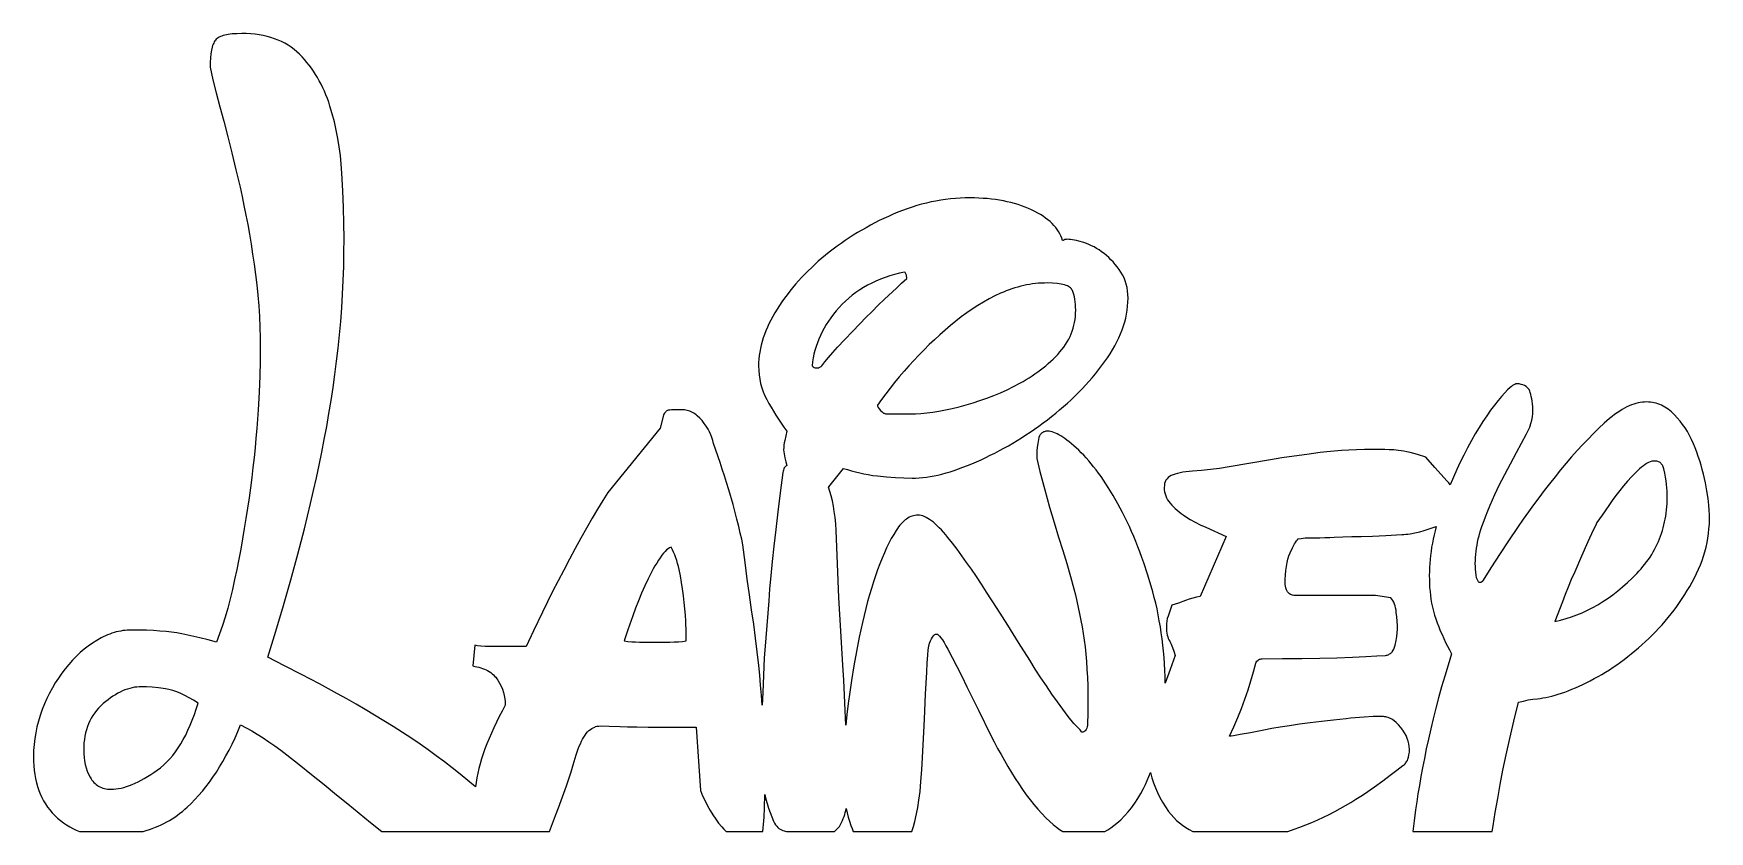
# Model space of a CAD drawing. Extents: x 27 to 203, y 18 to 102.
import ezdxf

# ---------------------------------------------------------------- set-up
doc = ezdxf.new("R2010")
doc.units = 0
doc.layers.add('CAMADA_1', color=18, linetype='CONTINUOUS')

msp = doc.modelspace()

# ---------------------------------------------------------------- linework, layer by layer
at = {"layer": 'CAMADA_1'}
for points in [[(31.65, 18.11), (38.33, 18.11), (38.65, 18.2), (38.98, 18.3), (39.29, 18.42), (39.61, 18.54), (39.91, 18.67), (40.22, 18.8), (40.51, 18.95), (40.8, 19.1), (41.09, 19.27), (41.37, 19.44), (41.65, 19.62), (41.92, 19.81), (42.19, 20.01), (42.45, 20.21), (42.7, 20.43), (42.95, 20.65), (43.37, 21.04), (43.77, 21.45), (44.16, 21.88), (44.55, 22.33), (44.93, 22.8), (45.3, 23.29), (45.66, 23.8), (46.02, 24.33), (46.36, 24.88), (46.7, 25.45), (47.03, 26.04), (47.36, 26.65), (47.67, 27.28), (47.98, 27.93), (48.27, 28.6), (48.56, 29.29), (49.14, 28.99), (49.73, 28.67), (50.32, 28.31), (50.93, 27.93), (51.54, 27.53), (52.16, 27.09), (52.79, 26.63), (53.43, 26.14), (54.72, 25.13), (56.02, 24.1), (57.33, 23.04), (58.64, 21.96), (59.83, 20.99), (61.02, 20.02), (62.21, 19.06), (63.41, 18.11), (81.01, 18.11), (81.65, 19.79), (81.96, 20.58), (82.25, 21.37), (82.53, 22.14), (82.8, 22.9), (83.05, 23.64), (83.28, 24.37), (83.5, 25.09), (83.71, 25.8), (83.81, 26.14), (83.92, 26.47), (84.03, 26.77), (84.14, 27.06), (84.26, 27.32), (84.38, 27.57), (84.5, 27.81), (84.63, 28.02), (84.76, 28.21), (84.89, 28.39), (85.03, 28.55), (85.17, 28.69), (85.32, 28.81), (85.46, 28.91), (85.62, 29), (85.77, 29.06), (85.81, 29.09), (85.86, 29.11), (86, 29.15), (86.2, 29.17), (86.46, 29.18), (87.3, 29.16), (88.46, 29.12), (89.22, 29.1), (90.19, 29.08), (91.37, 29.07), (92.76, 29.06), (96.42, 29.06), (96.88, 22.42), (97.11, 21.86), (97.36, 21.32), (97.62, 20.81), (97.89, 20.32), (98.18, 19.85), (98.48, 19.41), (98.79, 18.99), (99.11, 18.59), (99.34, 18.33), (99.57, 18.11), (103.42, 18.11), (103.48, 18.47), (103.52, 18.84), (103.55, 19.23), (103.58, 19.62), (103.61, 20.6), (103.63, 21.97), (103.74, 21.51), (103.88, 21.03), (104.03, 20.55), (104.19, 20.08), (104.37, 19.63), (104.56, 19.2), (104.67, 18.99), (104.78, 18.81), (104.89, 18.66), (105.01, 18.52), (105.13, 18.41), (105.26, 18.33), (105.4, 18.26), (105.54, 18.22), (105.91, 18.11), (110.96, 18.11), (111.15, 18.26), (111.33, 18.44), (111.48, 18.64), (111.61, 18.85), (111.71, 19.06), (111.8, 19.27), (111.89, 19.47), (111.97, 19.68), (112.04, 19.89), (112.1, 20.1), (112.15, 20.31), (112.19, 20.52), (112.29, 20.07), (112.41, 19.62), (112.54, 19.17), (112.69, 18.74), (112.81, 18.42), (112.94, 18.11), (119.09, 18.11), (119.25, 18.62), (119.39, 19.14), (119.59, 19.97), (119.73, 20.63), (119.84, 21.39), (119.95, 22.3), (120.04, 23.36), (120.13, 24.58), (120.21, 25.88), (120.29, 27.2), (120.36, 28.54), (120.42, 29.9), (120.53, 32.51), (120.65, 34.82), (120.7, 35.81), (120.76, 36.6), (120.82, 37.19), (120.88, 37.57), (120.96, 37.87), (121.05, 38.12), (121.15, 38.34), (121.25, 38.52), (121.35, 38.66), (121.4, 38.71), (121.46, 38.75), (121.51, 38.79), (121.56, 38.81), (121.62, 38.83), (121.68, 38.83), (121.72, 38.83), (121.77, 38.81), (121.82, 38.78), (121.88, 38.73), (122.01, 38.61), (122.15, 38.43), (122.31, 38.21), (122.48, 37.93), (122.67, 37.6), (122.88, 37.23), (123.33, 36.38), (123.81, 35.44), (124.33, 34.41), (124.88, 33.28), (126.09, 30.83), (127.4, 28.18), (127.75, 27.5), (128.1, 26.83), (128.46, 26.18), (128.82, 25.54), (129.19, 24.91), (129.56, 24.29), (129.94, 23.68), (130.32, 23.09), (130.71, 22.51), (131.11, 21.96), (131.51, 21.43), (131.91, 20.93), (132.32, 20.45), (132.74, 19.99), (133.16, 19.55), (133.59, 19.14), (133.93, 18.83), (134.28, 18.56), (134.62, 18.31), (134.95, 18.11), (139.35, 18.11), (139.68, 18.29), (140, 18.49), (140.32, 18.72), (140.63, 18.97), (141.03, 19.34), (141.42, 19.73), (141.8, 20.15), (142.16, 20.6), (142.5, 21.07), (142.83, 21.56), (143.14, 22.08), (143.43, 22.63), (143.63, 23.03), (143.82, 23.44), (144, 23.86), (144.17, 24.28), (144.31, 23.74), (144.48, 23.21), (144.68, 22.69), (144.9, 22.18), (145.15, 21.67), (145.42, 21.18), (145.73, 20.69), (146.06, 20.21), (146.32, 19.88), (146.6, 19.57), (146.89, 19.27), (147.2, 19), (147.53, 18.75), (147.87, 18.51), (148.23, 18.3), (148.61, 18.11), (158.59, 18.11), (159.24, 18.33), (159.87, 18.56), (160.5, 18.8), (161.13, 19.06), (161.74, 19.33), (162.34, 19.61), (162.94, 19.9), (163.52, 20.21), (164.1, 20.53), (164.66, 20.84), (165.21, 21.16), (165.74, 21.48), (166.26, 21.81), (166.75, 22.13), (167.24, 22.46), (167.7, 22.79), (168.58, 23.42), (169.36, 24), (170.06, 24.54), (170.68, 25.02), (170.76, 25.08), (170.84, 25.15), (170.91, 25.22), (170.98, 25.3), (171.04, 25.38), (171.1, 25.47), (171.15, 25.57), (171.19, 25.68), (171.27, 25.9), (171.32, 26.16), (171.36, 26.43), (171.37, 26.74), (171.35, 27.02), (171.31, 27.31), (171.24, 27.59), (171.14, 27.88), (171.01, 28.17), (170.85, 28.45), (170.67, 28.74), (170.45, 29.03), (170.22, 29.29), (169.99, 29.53), (169.75, 29.72), (169.63, 29.81), (169.51, 29.88), (169.38, 29.95), (169.26, 30.01), (169.14, 30.06), (169.01, 30.1), (168.89, 30.13), (168.76, 30.15), (168.63, 30.17), (168.5, 30.17), (167.57, 30.16), (166.61, 30.11), (166.13, 30.08), (165.66, 30.04), (165.19, 30), (164.73, 29.94), (163.39, 29.8), (162.12, 29.65), (160.93, 29.5), (159.82, 29.36), (158.77, 29.2), (157.8, 29.05), (156.9, 28.9), (156.08, 28.74), (154.67, 28.46), (153.6, 28.27), (152.87, 28.15), (152.63, 28.12), (152.47, 28.11), (152.92, 29.08), (153.33, 30.06), (153.72, 31.03), (154.08, 32), (154.41, 32.97), (154.71, 33.92), (154.98, 34.86), (155.22, 35.78), (155.28, 35.89), (155.35, 35.98), (155.43, 36.06), (155.51, 36.13), (155.6, 36.18), (155.69, 36.21), (155.8, 36.23), (155.91, 36.24), (158.03, 36.25), (160.05, 36.27), (161.95, 36.3), (163.75, 36.35), (165.38, 36.41), (166.77, 36.47), (167.93, 36.53), (168.85, 36.58), (168.95, 36.6), (169.04, 36.63), (169.13, 36.66), (169.21, 36.69), (169.29, 36.74), (169.37, 36.79), (169.44, 36.85), (169.51, 36.91), (169.57, 36.98), (169.63, 37.06), (169.73, 37.24), (169.81, 37.44), (169.88, 37.67), (169.98, 38.14), (170.05, 38.57), (170.09, 38.97), (170.11, 39.33), (170.1, 39.74), (170.08, 40.18), (170.04, 40.63), (169.99, 41.11), (169.96, 41.34), (169.91, 41.57), (169.86, 41.78), (169.79, 41.98), (169.72, 42.17), (169.63, 42.34), (169.53, 42.5), (169.42, 42.65), (167.82, 42.88), (159.34, 42.88), (159.21, 42.89), (159.08, 42.91), (158.96, 42.94), (158.86, 42.98), (158.76, 43.04), (158.68, 43.11), (158.61, 43.19), (158.54, 43.28), (158.44, 43.48), (158.37, 43.67), (158.33, 43.85), (158.31, 44.03), (158.32, 44.55), (158.35, 45.05), (158.39, 45.51), (158.44, 45.94), (158.51, 46.34), (158.6, 46.71), (158.71, 47.04), (158.83, 47.35), (159.08, 47.87), (159.3, 48.29), (159.41, 48.46), (159.51, 48.61), (159.6, 48.74), (159.69, 48.83), (160.01, 48.88), (160.4, 48.92), (160.87, 48.94), (161.41, 48.95), (161.96, 48.95), (162.49, 48.96), (162.99, 48.98), (163.47, 49.01), (164.38, 49.05), (165.3, 49.06), (166.3, 49.08), (167.47, 49.12), (168.88, 49.19), (170.57, 49.29), (170.77, 49.3), (170.98, 49.31), (171.21, 49.33), (171.44, 49.36), (171.93, 49.45), (172.45, 49.58), (172.91, 49.7), (173.35, 49.83), (173.77, 49.97), (174.17, 50.11), (174.06, 49.67), (173.96, 49.24), (173.86, 48.8), (173.78, 48.37), (173.7, 47.94), (173.64, 47.51), (173.58, 47.09), (173.54, 46.66), (173.5, 46.24), (173.48, 45.81), (173.46, 45.39), (173.45, 44.97), (173.46, 44.55), (173.47, 44.14), (173.49, 43.72), (173.53, 43.31), (173.57, 42.89), (173.63, 42.48), (173.7, 42.07), (173.79, 41.66), (173.89, 41.24), (174.01, 40.83), (174.14, 40.42), (174.29, 40), (174.45, 39.59), (174.61, 39.18), (174.79, 38.77), (174.97, 38.37), (175.16, 37.96), (175.36, 37.56), (175.57, 37.16), (175.78, 36.77), (175.42, 35.58), (175.07, 34.42), (174.74, 33.28), (174.43, 32.15), (174.13, 31.04), (173.86, 29.94), (173.6, 28.87), (173.36, 27.81), (173.14, 26.78), (172.94, 25.77), (172.75, 24.8), (172.57, 23.86), (172.41, 22.94), (172.26, 22.06), (172.13, 21.21), (172.01, 20.39), (171.85, 19.21), (171.72, 18.11), (180.07, 18.11), (180.16, 18.68), (180.39, 20.1), (180.64, 21.55), (180.91, 23.04), (181.19, 24.55), (181.52, 26.14), (181.9, 27.86), (182.33, 29.7), (182.81, 31.67), (183.34, 31.8), (183.85, 31.91), (184.34, 31.99), (184.81, 32.04), (185.1, 32.07), (185.4, 32.12), (185.7, 32.17), (186.02, 32.24), (186.34, 32.32), (186.67, 32.41), (187, 32.51), (187.35, 32.62), (187.7, 32.74), (188.06, 32.88), (188.42, 33.03), (188.8, 33.18), (189.57, 33.54), (190.37, 33.93), (190.78, 34.15), (191.18, 34.37), (191.58, 34.6), (191.98, 34.84), (192.37, 35.09), (192.77, 35.35), (193.16, 35.61), (193.54, 35.89), (193.92, 36.17), (194.31, 36.46), (194.68, 36.76), (195.06, 37.06), (195.43, 37.38), (195.8, 37.7), (196.16, 38.04), (196.53, 38.38), (196.88, 38.72), (197.23, 39.08), (197.58, 39.44), (197.91, 39.81), (198.24, 40.18), (198.55, 40.56), (198.87, 40.95), (199.17, 41.34), (199.46, 41.74), (199.75, 42.15), (200.03, 42.56), (200.3, 42.98), (200.56, 43.41), (200.82, 43.84), (201.07, 44.28), (201.31, 44.73), (201.54, 45.18), (201.75, 45.63), (201.94, 46.09), (202.11, 46.55), (202.27, 47.02), (202.41, 47.48), (202.53, 47.96), (202.64, 48.43), (202.72, 48.91), (202.79, 49.39), (202.84, 49.88), (202.88, 50.36), (202.89, 50.86), (202.89, 51.35), (202.87, 51.85), (202.83, 52.35), (202.8, 52.71), (202.75, 53.07), (202.63, 53.86), (202.46, 54.71), (202.26, 55.63), (202.14, 56.1), (202.01, 56.57), (201.87, 57.03), (201.72, 57.49), (201.56, 57.94), (201.38, 58.38), (201.2, 58.82), (201, 59.26), (200.79, 59.68), (200.57, 60.09), (200.33, 60.48), (200.07, 60.85), (199.8, 61.2), (199.51, 61.54), (199.21, 61.86), (198.89, 62.16), (198.73, 62.3), (198.56, 62.43), (198.38, 62.55), (198.21, 62.67), (198.03, 62.77), (197.85, 62.85), (197.66, 62.93), (197.47, 63), (197.28, 63.06), (197.09, 63.11), (196.89, 63.15), (196.68, 63.17), (196.48, 63.19), (196.27, 63.2), (196.06, 63.19), (195.84, 63.18), (195.62, 63.15), (195.4, 63.11), (195.17, 63.05), (194.94, 62.98), (194.7, 62.89), (194.46, 62.79), (194.22, 62.68), (193.97, 62.54), (193.72, 62.4), (193.46, 62.24), (193.2, 62.06), (192.93, 61.87), (192.67, 61.67), (192.39, 61.45), (192.12, 61.21), (191.84, 60.96), (191.27, 60.44), (190.7, 59.89), (190.13, 59.31), (189.56, 58.71), (188.98, 58.09), (188.41, 57.44), (187.83, 56.76), (187.24, 56.06), (186.67, 55.35), (186.09, 54.62), (185.53, 53.89), (184.97, 53.15), (184.42, 52.4), (183.87, 51.65), (183.33, 50.89), (182.8, 50.11), (181.78, 48.61), (180.84, 47.2), (179.99, 45.88), (179.23, 44.66), (179.11, 44.49), (179.02, 44.36), (178.95, 44.29), (178.92, 44.27), (178.89, 44.26), (178.71, 44.24), (178.62, 44.33), (178.54, 44.45), (178.48, 44.58), (178.43, 44.72), (178.37, 45.03), (178.33, 45.32), (178.31, 45.63), (178.3, 45.94), (178.29, 46.25), (178.3, 46.57), (178.31, 46.88), (178.34, 47.2), (178.37, 47.52), (178.42, 47.84), (178.47, 48.17), (178.53, 48.49), (178.6, 48.82), (178.69, 49.14), (178.78, 49.47), (178.88, 49.8), (178.99, 50.14), (179.11, 50.47), (179.36, 51.13), (179.61, 51.76), (179.86, 52.36), (180.1, 52.94), (180.34, 53.49), (180.58, 54.02), (180.82, 54.52), (181.06, 54.99), (182.62, 57.91), (183.67, 59.85), (183.85, 60.21), (184, 60.57), (184.13, 60.93), (184.23, 61.29), (184.3, 61.64), (184.34, 61.99), (184.35, 62.34), (184.33, 62.68), (184.3, 62.99), (184.26, 63.28), (184.22, 63.54), (184.17, 63.78), (184.12, 63.99), (184.06, 64.19), (184, 64.35), (183.94, 64.5), (183.85, 64.62), (183.75, 64.73), (183.62, 64.83), (183.47, 64.92), (183.29, 64.99), (183.1, 65.04), (182.88, 65.09), (182.63, 65.12), (182.54, 65.09), (182.44, 65.05), (182.33, 64.99), (182.21, 64.92), (182.09, 64.83), (181.96, 64.73), (181.68, 64.48), (181.38, 64.17), (181.04, 63.79), (180.68, 63.36), (180.29, 62.87), (179.89, 62.33), (179.49, 61.76), (179.09, 61.16), (178.68, 60.52), (178.28, 59.85), (177.88, 59.14), (177.48, 58.4), (177.07, 57.63), (176.7, 56.88), (176.34, 56.1), (175.99, 55.31), (175.66, 54.5), (175.49, 54.7), (175.32, 54.9), (174.04, 56.33), (173.08, 57.42), (172.22, 57.68), (171.82, 57.79), (171.45, 57.88), (171.11, 57.96), (170.79, 58.02), (170.49, 58.07), (170.22, 58.11), (169.72, 58.16), (169.25, 58.19), (168.8, 58.22), (168.39, 58.22), (167.51, 58.22), (166.66, 58.2), (165.82, 58.18), (165.01, 58.14), (164.22, 58.09), (163.45, 58.03), (162.7, 57.96), (161.98, 57.88), (160.58, 57.7), (159.24, 57.52), (157.97, 57.33), (156.77, 57.14), (152.42, 56.39), (151.43, 56.23), (150.46, 56.11), (149.51, 56), (148.58, 55.93), (148.22, 55.9), (147.88, 55.86), (147.57, 55.82), (147.28, 55.76), (147.01, 55.7), (146.77, 55.63), (146.55, 55.56), (146.35, 55.48), (146.17, 55.38), (146.02, 55.27), (145.9, 55.14), (145.79, 54.99), (145.71, 54.82), (145.65, 54.64), (145.62, 54.44), (145.6, 54.22), (145.61, 53.99), (145.64, 53.77), (145.69, 53.55), (145.76, 53.34), (145.85, 53.14), (145.96, 52.94), (146.09, 52.74), (146.23, 52.56), (146.4, 52.37), (146.57, 52.19), (146.75, 52.01), (146.95, 51.84), (147.16, 51.67), (147.37, 51.5), (147.6, 51.34), (147.84, 51.18), (148.33, 50.87), (148.85, 50.58), (149.39, 50.3), (149.96, 50.04), (152.13, 49.06), (149.38, 42.77), (148.99, 42.7), (148.6, 42.61), (148.21, 42.5), (147.84, 42.37), (147.11, 42.09), (146.41, 41.85), (146.19, 41.22), (146.01, 40.71), (145.93, 40.46), (145.88, 40.19), (145.84, 39.89), (145.83, 39.56), (145.84, 39.34), (145.85, 39.12), (145.88, 38.92), (145.92, 38.73), (145.97, 38.55), (146.03, 38.38), (146.1, 38.22), (146.18, 38.07), (146.26, 37.92), (146.34, 37.76), (146.42, 37.59), (146.49, 37.41), (146.63, 37.02), (146.75, 36.58), (146.24, 35.12), (145.71, 33.67), (145.7, 34.35), (145.67, 35.03), (145.63, 35.7), (145.59, 36.37), (145.53, 37.03), (145.46, 37.68), (145.39, 38.33), (145.3, 38.97), (145.2, 39.6), (145.09, 40.23), (144.98, 40.85), (144.85, 41.47), (144.71, 42.08), (144.56, 42.68), (144.4, 43.28), (144.23, 43.87), (143.85, 45.11), (143.46, 46.3), (143.25, 46.88), (143.04, 47.45), (142.83, 48), (142.62, 48.55), (142.4, 49.08), (142.17, 49.61), (141.94, 50.12), (141.71, 50.62), (141.47, 51.11), (141.23, 51.59), (140.99, 52.06), (140.74, 52.51), (140.24, 53.39), (139.73, 54.22), (139.48, 54.61), (139.22, 54.99), (138.97, 55.36), (138.71, 55.72), (138.45, 56.07), (138.19, 56.4), (137.93, 56.72), (137.67, 57.02), (137.41, 57.32), (137.15, 57.6), (136.88, 57.87), (136.62, 58.13), (136.11, 58.59), (135.62, 59), (135.39, 59.18), (135.17, 59.35), (134.95, 59.49), (134.74, 59.63), (134.54, 59.75), (134.35, 59.85), (134.17, 59.93), (133.99, 60), (133.82, 60.06), (133.66, 60.1), (133.5, 60.12), (133.36, 60.13), (133.17, 60.12), (133.08, 60.1), (132.99, 60.08), (132.92, 60.05), (132.84, 60.01), (132.78, 59.96), (132.71, 59.91), (132.65, 59.86), (132.6, 59.79), (132.55, 59.72), (132.51, 59.65), (132.44, 59.47), (132.38, 59.27), (132.31, 58.85), (132.25, 58.45), (132.22, 58.08), (132.21, 57.72), (132.21, 57.27), (132.55, 55.89), (133.06, 53.96), (133.56, 52.17), (134.04, 50.53), (134.5, 49.02), (134.94, 47.61), (135.36, 46.23), (135.75, 44.89), (136.1, 43.58), (136.27, 42.94), (136.43, 42.28), (136.58, 41.62), (136.72, 40.95), (136.85, 40.27), (136.97, 39.59), (137.09, 38.9), (137.19, 38.2), (137.29, 37.48), (137.37, 36.73), (137.44, 35.95), (137.49, 35.13), (137.54, 34.27), (137.57, 33.38), (137.59, 32.46), (137.59, 31.5), (137.59, 30.81), (137.58, 30.2), (137.56, 29.69), (137.54, 29.27), (137.51, 29.1), (137.47, 28.95), (137.42, 28.82), (137.35, 28.71), (137.26, 28.63), (137.16, 28.57), (137.04, 28.54), (136.91, 28.53), (136.92, 28.53), (136.92, 28.54), (136.9, 28.58), (136.76, 28.76), (136.5, 29.04), (136.1, 29.44), (135.53, 30.17), (134.96, 30.93), (134.38, 31.72), (133.8, 32.53), (133.22, 33.38), (132.64, 34.25), (132.05, 35.15), (131.47, 36.08), (130.3, 37.95), (129.16, 39.76), (128.04, 41.53), (126.94, 43.24), (126.4, 44.07), (125.87, 44.86), (125.35, 45.63), (124.84, 46.36), (124.34, 47.06), (123.84, 47.73), (123.36, 48.36), (122.88, 48.97), (122.65, 49.25), (122.42, 49.52), (122.19, 49.76), (121.97, 49.99), (121.76, 50.2), (121.55, 50.4), (121.35, 50.57), (121.15, 50.73), (120.95, 50.86), (120.76, 50.98), (120.58, 51.08), (120.4, 51.17), (120.23, 51.23), (120.06, 51.28), (119.89, 51.3), (119.73, 51.31), (119.57, 51.31), (119.42, 51.29), (119.27, 51.26), (119.12, 51.21), (118.97, 51.16), (118.82, 51.09), (118.67, 51.01), (118.53, 50.91), (118.39, 50.81), (118.25, 50.69), (118.11, 50.55), (117.97, 50.41), (117.84, 50.25), (117.7, 50.09), (117.57, 49.9), (117.44, 49.71), (117.19, 49.29), (116.93, 48.85), (116.68, 48.38), (116.44, 47.88), (116.2, 47.35), (115.96, 46.79), (115.73, 46.2), (115.49, 45.59), (115.27, 44.95), (115.05, 44.3), (114.84, 43.63), (114.64, 42.94), (114.44, 42.24), (114.25, 41.52), (114.07, 40.78), (113.89, 40.03), (113.56, 38.52), (113.26, 37), (112.99, 35.48), (112.75, 33.97), (112.57, 32.73), (112.41, 31.53), (112.27, 30.37), (112.15, 29.26), (112.09, 30.82), (112.02, 32.4), (111.93, 33.98), (111.84, 35.57), (111.62, 39.14), (111.43, 42.68), (111.28, 46.21), (111.15, 49.71), (111.09, 50.41), (111.02, 51.06), (110.94, 51.69), (110.85, 52.27), (110.74, 52.82), (110.61, 53.33), (110.48, 53.8), (110.33, 54.24), (110.37, 54.29), (111.92, 56.23), (112.32, 56.1), (112.74, 55.97), (113.17, 55.85), (113.61, 55.75), (114.05, 55.65), (114.51, 55.57), (114.99, 55.49), (115.47, 55.43), (116.43, 55.33), (117.36, 55.26), (118.26, 55.22), (119.13, 55.2), (119.49, 55.21), (119.86, 55.23), (120.24, 55.26), (120.63, 55.31), (121.02, 55.37), (121.42, 55.44), (121.83, 55.53), (122.25, 55.63), (122.68, 55.75), (123.11, 55.87), (123.55, 56.01), (124, 56.17), (124.46, 56.34), (124.93, 56.52), (125.4, 56.71), (125.89, 56.92), (126.37, 57.14), (126.85, 57.36), (127.33, 57.6), (127.81, 57.84), (128.29, 58.09), (128.76, 58.34), (129.23, 58.61), (129.69, 58.88), (130.16, 59.16), (130.62, 59.45), (131.08, 59.74), (131.53, 60.04), (131.99, 60.35), (132.44, 60.67), (132.88, 61), (133.33, 61.33), (133.77, 61.67), (134.2, 62.01), (134.62, 62.36), (135.03, 62.72), (135.44, 63.08), (135.84, 63.44), (136.23, 63.81), (136.61, 64.19), (136.98, 64.57), (137.34, 64.96), (137.69, 65.35), (138.04, 65.75), (138.38, 66.15), (138.71, 66.56), (139.03, 66.98), (139.34, 67.4), (139.64, 67.82), (139.92, 68.24), (140.18, 68.66), (140.42, 69.08), (140.64, 69.5), (140.84, 69.92), (141.02, 70.34), (141.19, 70.76), (141.33, 71.18), (141.45, 71.6), (141.56, 72.01), (141.65, 72.43), (141.71, 72.85), (141.76, 73.26), (141.79, 73.68), (141.8, 74.09), (141.79, 74.49), (141.75, 74.87), (141.7, 75.23), (141.62, 75.58), (141.51, 75.92), (141.38, 76.24), (141.23, 76.55), (141.06, 76.84), (140.87, 77.12), (140.67, 77.39), (140.46, 77.65), (140.24, 77.9), (140.01, 78.14), (139.78, 78.37), (139.54, 78.58), (139.28, 78.79), (139.02, 78.98), (138.76, 79.16), (138.5, 79.33), (138.24, 79.48), (137.97, 79.61), (137.7, 79.73), (137.43, 79.84), (137.16, 79.93), (136.65, 80.08), (136.4, 80.14), (136.18, 80.19), (135.96, 80.23), (135.76, 80.26), (135.57, 80.27), (135.39, 80.28), (135.29, 80.27), (135.2, 80.26), (135.14, 80.25), (135.1, 80.22), (135.07, 80.2), (135.03, 80.18), (134.98, 80.17), (134.93, 80.16), (134.85, 80.4), (134.75, 80.64), (134.64, 80.87), (134.51, 81.09), (134.37, 81.31), (134.2, 81.53), (134.02, 81.73), (133.83, 81.94), (133.62, 82.14), (133.39, 82.33), (133.14, 82.51), (132.88, 82.7), (132.6, 82.87), (132.31, 83.04), (132, 83.21), (131.67, 83.37), (131.33, 83.52), (130.98, 83.66), (130.62, 83.8), (130.25, 83.92), (129.88, 84.03), (129.5, 84.14), (129.11, 84.23), (128.71, 84.31), (128.3, 84.39), (127.88, 84.45), (127.45, 84.51), (127.02, 84.55), (126.58, 84.58), (126.13, 84.61), (125.67, 84.62), (125.2, 84.63), (124.68, 84.62), (124.17, 84.6), (123.66, 84.57), (123.15, 84.52), (122.64, 84.46), (122.13, 84.39), (121.62, 84.3), (121.12, 84.2), (120.62, 84.09), (120.11, 83.96), (119.61, 83.82), (119.11, 83.66), (118.61, 83.49), (118.12, 83.31), (117.62, 83.12), (117.13, 82.91), (116.64, 82.69), (116.15, 82.47), (115.67, 82.24), (115.2, 82), (114.74, 81.75), (114.28, 81.5), (113.82, 81.24), (113.38, 80.98), (112.94, 80.71), (112.5, 80.43), (112.07, 80.14), (111.65, 79.85), (111.24, 79.55), (110.83, 79.25), (110.42, 78.94), (110.03, 78.62), (109.64, 78.29), (109.26, 77.97), (108.89, 77.63), (108.53, 77.3), (108.18, 76.96), (107.84, 76.61), (107.5, 76.26), (107.18, 75.91), (106.87, 75.56), (106.56, 75.2), (106.27, 74.83), (105.98, 74.46), (105.7, 74.09), (105.44, 73.71), (105.18, 73.33), (104.93, 72.95), (104.7, 72.56), (104.48, 72.18), (104.27, 71.8), (104.08, 71.42), (103.91, 71.04), (103.75, 70.66), (103.6, 70.29), (103.47, 69.92), (103.36, 69.54), (103.26, 69.17), (103.18, 68.81), (103.11, 68.44), (103.05, 68.08), (103.02, 67.71), (102.99, 67.35), (102.99, 67), (103, 66.51), (103.04, 66.04), (103.11, 65.58), (103.2, 65.14), (103.32, 64.7), (103.47, 64.27), (103.64, 63.85), (103.84, 63.45), (104.07, 63.04), (104.3, 62.64), (104.55, 62.23), (104.8, 61.81), (105.07, 61.4), (105.36, 60.98), (105.65, 60.55), (105.96, 60.13), (105.73, 59.15), (105.68, 58.9), (105.65, 58.65), (105.63, 58.41), (105.62, 58.18), (105.68, 57.74), (105.76, 57.32), (105.85, 56.92), (105.96, 56.53), (105.88, 56.48), (105.81, 56.43), (105.74, 56.35), (105.69, 56.27), (105.64, 56.17), (105.6, 56.05), (105.56, 55.92), (105.54, 55.78), (105.26, 53.67), (105.02, 51.68), (104.79, 49.81), (104.59, 48.07), (104.42, 46.45), (104.27, 44.95), (104.15, 43.58), (104.05, 42.33), (103.76, 38.45), (103.59, 36.31), (103.42, 32.71), (103.36, 31.38), (103.29, 32.42), (103.2, 33.46), (103.11, 34.5), (103, 35.53), (102.85, 36.95), (102.67, 38.4), (102.48, 39.87), (102.26, 41.37), (102.03, 42.94), (101.8, 44.59), (101.57, 46.34), (101.34, 48.19), (101.22, 48.78), (101.07, 49.43), (100.9, 50.13), (100.71, 50.88), (100.3, 52.42), (99.86, 53.97), (99.63, 54.73), (99.4, 55.46), (99.17, 56.16), (98.94, 56.83), (98.25, 58.83), (98.18, 59.15), (98.09, 59.46), (97.98, 59.76), (97.84, 60.06), (97.68, 60.36), (97.49, 60.66), (97.28, 60.95), (97.05, 61.24), (96.8, 61.51), (96.55, 61.74), (96.43, 61.84), (96.3, 61.94), (96.17, 62.02), (96.03, 62.1), (95.9, 62.16), (95.77, 62.22), (95.63, 62.27), (95.49, 62.31), (95.36, 62.34), (95.22, 62.37), (95.07, 62.38), (94.93, 62.38), (94.24, 62.38), (94.03, 62.38), (93.83, 62.37), (93.65, 62.35), (93.5, 62.33), (93.43, 62.31), (93.36, 62.27), (93.29, 62.23), (93.23, 62.17), (93.17, 62.1), (93.1, 62.01), (93.04, 61.92), (92.99, 61.81), (92.64, 60.44), (87.15, 53.68), (86.62, 52.85), (86.07, 51.95), (85.5, 50.99), (84.91, 49.96), (84.31, 48.89), (83.71, 47.8), (83.11, 46.69), (82.51, 45.55), (81.92, 44.42), (81.35, 43.3), (80.8, 42.21), (80.28, 41.14), (79.33, 39.18), (78.56, 37.54), (74.78, 37.54), (74.25, 37.54), (73.81, 37.57), (73.45, 37.6), (73.18, 37.65), (72.95, 35.48), (73.17, 35.44), (73.39, 35.4), (73.6, 35.35), (73.8, 35.3), (73.99, 35.23), (74.18, 35.16), (74.35, 35.08), (74.52, 34.99), (74.68, 34.89), (74.84, 34.79), (74.98, 34.67), (75.12, 34.55), (75.24, 34.42), (75.37, 34.29), (75.48, 34.14), (75.58, 33.99), (75.77, 33.67), (75.93, 33.35), (76.07, 33.03), (76.18, 32.7), (76.27, 32.37), (76.33, 32.03), (76.37, 31.7), (76.38, 31.35), (76.05, 30.75), (75.74, 30.16), (75.44, 29.57), (75.17, 28.99), (74.91, 28.43), (74.67, 27.87), (74.44, 27.32), (74.24, 26.78), (74.05, 26.25), (73.88, 25.73), (73.73, 25.21), (73.6, 24.71), (73.49, 24.21), (73.39, 23.73), (73.31, 23.25), (73.25, 22.78), (72.45, 23.46), (71.64, 24.13), (70.81, 24.79), (69.98, 25.43), (69.13, 26.06), (68.28, 26.67), (67.42, 27.27), (66.54, 27.86), (65.57, 28.5), (64.59, 29.12), (63.62, 29.73), (62.65, 30.32), (61.67, 30.9), (60.7, 31.47), (59.73, 32.02), (58.76, 32.56), (56.84, 33.59), (54.98, 34.57), (53.17, 35.51), (51.43, 36.39), (52.27, 39.13), (53.07, 41.84), (53.84, 44.54), (54.58, 47.21), (54.93, 48.54), (55.27, 49.88), (55.6, 51.21), (55.92, 52.55), (56.23, 53.89), (56.53, 55.23), (56.82, 56.57), (57.09, 57.92), (57.36, 59.27), (57.61, 60.62), (57.85, 61.98), (58.07, 63.34), (58.28, 64.71), (58.47, 66.09), (58.65, 67.47), (58.81, 68.85), (58.96, 70.25), (59.09, 71.65), (59.2, 73.07), (59.28, 74.51), (59.35, 75.95), (59.4, 77.41), (59.43, 78.88), (59.44, 80.36), (59.43, 81.95), (59.38, 83.62), (59.31, 85.38), (59.21, 87.23), (59.14, 88.17), (59.05, 89.09), (58.93, 89.99), (58.78, 90.88), (58.61, 91.75), (58.42, 92.61), (58.2, 93.45), (57.95, 94.27), (57.82, 94.67), (57.68, 95.07), (57.53, 95.46), (57.37, 95.83), (57.2, 96.2), (57.02, 96.57), (56.83, 96.92), (56.64, 97.26), (56.43, 97.6), (56.22, 97.92), (56, 98.24), (55.76, 98.55), (55.52, 98.86), (55.27, 99.15), (55.02, 99.43), (54.75, 99.71), (54.47, 99.97), (54.18, 100.22), (53.87, 100.45), (53.55, 100.66), (53.22, 100.86), (52.87, 101.04), (52.52, 101.2), (52.14, 101.34), (51.76, 101.47), (51.36, 101.58), (50.94, 101.67), (50.52, 101.75), (50.08, 101.81), (49.63, 101.85), (49.16, 101.88), (48.68, 101.88), (48.16, 101.87), (47.69, 101.84), (47.27, 101.79), (47.08, 101.75), (46.9, 101.71), (46.74, 101.67), (46.59, 101.62), (46.45, 101.56), (46.32, 101.5), (46.2, 101.43), (46.1, 101.36), (46.01, 101.28), (45.93, 101.2), (45.86, 101.11), (45.8, 101), (45.74, 100.89), (45.68, 100.76), (45.63, 100.62), (45.58, 100.47), (45.5, 100.14), (45.44, 99.76), (45.39, 99.33), (45.37, 98.86), (45.36, 98.34), (45.66, 97.04), (46, 95.66), (46.38, 94.2), (46.79, 92.67), (47.22, 91.05), (47.65, 89.36), (48.08, 87.59), (48.51, 85.74), (48.72, 84.79), (48.92, 83.82), (49.12, 82.83), (49.31, 81.83), (49.49, 80.82), (49.67, 79.78), (49.83, 78.73), (50, 77.67), (50.14, 76.59), (50.27, 75.5), (50.38, 74.41), (50.47, 73.3), (50.54, 72.19), (50.59, 71.07), (50.62, 69.94), (50.63, 68.79), (50.61, 67.45), (50.57, 65.93), (50.5, 64.24), (50.4, 62.38), (50.33, 61.4), (50.26, 60.41), (50.18, 59.41), (50.08, 58.39), (49.98, 57.36), (49.86, 56.32), (49.73, 55.26), (49.6, 54.2), (49.45, 53.12), (49.29, 52.05), (49.13, 50.98), (48.95, 49.9), (48.77, 48.83), (48.58, 47.76), (48.37, 46.68), (48.16, 45.61), (47.94, 44.55), (47.71, 43.52), (47.46, 42.53), (47.21, 41.56), (46.93, 40.62), (46.65, 39.72), (46.35, 38.84), (46.05, 37.99), (45.17, 38.22), (44.27, 38.44), (43.34, 38.65), (42.38, 38.85), (41.87, 38.95), (41.32, 39.03), (40.73, 39.1), (40.09, 39.15), (39.41, 39.2), (38.69, 39.23), (37.92, 39.25), (37.11, 39.25), (36.89, 39.25), (36.66, 39.24), (36.43, 39.22), (36.2, 39.19), (35.97, 39.15), (35.74, 39.1), (35.51, 39.05), (35.28, 38.98), (35.05, 38.91), (34.82, 38.83), (34.6, 38.74), (34.37, 38.64), (34.14, 38.54), (33.91, 38.42), (33.45, 38.17), (33, 37.88), (32.56, 37.57), (32.13, 37.24), (31.7, 36.88), (31.3, 36.49), (30.9, 36.08), (30.51, 35.65), (30.13, 35.19), (29.77, 34.71), (29.42, 34.21), (29.09, 33.7), (28.79, 33.17), (28.49, 32.63), (28.22, 32.07), (27.96, 31.49), (27.73, 30.9), (27.51, 30.29), (27.33, 29.69), (27.17, 29.08), (27.04, 28.46), (26.94, 27.85), (26.87, 27.22), (26.82, 26.6), (26.81, 25.97), (26.82, 25.48), (26.84, 25), (26.89, 24.53), (26.95, 24.08), (27.03, 23.65), (27.12, 23.22), (27.24, 22.82), (27.37, 22.42), (27.52, 22.04), (27.68, 21.68), (27.87, 21.33), (28.07, 20.99), (28.28, 20.67), (28.52, 20.36), (28.77, 20.07), (29.04, 19.79), (29.34, 19.51), (29.65, 19.26), (29.96, 19.02), (30.28, 18.8), (30.61, 18.6), (30.95, 18.41), (31.3, 18.25)], [(108.6, 67), (108.71, 66.9), (108.83, 66.82), (108.94, 66.78), (109.05, 66.77), (109.22, 66.78), (109.3, 66.8), (109.37, 66.82), (109.44, 66.86), (109.51, 66.9), (109.57, 66.94), (109.63, 67), (109.95, 67.42), (110.33, 67.88), (110.78, 68.39), (111.29, 68.94), (113.63, 71.4), (114.27, 72.06), (114.91, 72.71), (115.56, 73.35), (116.21, 73.98), (117.46, 75.15), (118.02, 75.68), (118.56, 76.16), (118.56, 76.27), (118.54, 76.43), (118.53, 76.51), (118.5, 76.58), (118.47, 76.65), (118.43, 76.72), (118.38, 76.78), (118.33, 76.84), (117.79, 76.72), (117.27, 76.58), (116.76, 76.43), (116.27, 76.27), (115.79, 76.09), (115.32, 75.89), (114.87, 75.68), (114.44, 75.45), (114.01, 75.21), (113.61, 74.96), (113.21, 74.69), (112.83, 74.41), (112.47, 74.11), (112.12, 73.79), (111.78, 73.46), (111.46, 73.12), (111.15, 72.77), (110.86, 72.41), (110.59, 72.05), (110.34, 71.69), (110.1, 71.32), (109.88, 70.94), (109.67, 70.57), (109.48, 70.19), (109.31, 69.8), (109.16, 69.41), (109.02, 69.02), (108.9, 68.62), (108.8, 68.22), (108.72, 67.82), (108.65, 67.41)], [(115.47, 62.87), (115.47, 62.81), (115.49, 62.75), (115.51, 62.69), (115.55, 62.62), (115.66, 62.47), (115.81, 62.3), (115.97, 62.15), (116.12, 62.04), (116.19, 62.01), (116.26, 61.98), (116.32, 61.96), (116.38, 61.96), (118.9, 61.96), (119.46, 61.97), (120.04, 62), (120.65, 62.06), (121.28, 62.14), (121.93, 62.25), (122.62, 62.38), (123.32, 62.53), (124.05, 62.7), (124.79, 62.9), (125.53, 63.11), (126.25, 63.35), (126.97, 63.6), (127.69, 63.88), (128.39, 64.17), (129.09, 64.49), (129.78, 64.82), (130.45, 65.17), (130.78, 65.36), (131.1, 65.55), (131.41, 65.74), (131.72, 65.94), (132.02, 66.14), (132.31, 66.35), (132.6, 66.57), (132.88, 66.78), (133.15, 67.01), (133.42, 67.24), (133.68, 67.47), (133.93, 67.71), (134.18, 67.95), (134.42, 68.2), (134.64, 68.45), (134.86, 68.71), (135.06, 68.97), (135.24, 69.24), (135.41, 69.51), (135.57, 69.79), (135.71, 70.07), (135.83, 70.36), (135.94, 70.65), (136.04, 70.95), (136.12, 71.25), (136.19, 71.56), (136.24, 71.87), (136.28, 72.19), (136.3, 72.51), (136.31, 72.84), (136.3, 73.14), (136.28, 73.44), (136.26, 73.72), (136.22, 73.98), (136.17, 74.23), (136.11, 74.47), (136.04, 74.69), (135.96, 74.9), (135.91, 74.99), (135.85, 75.08), (135.76, 75.17), (135.67, 75.25), (135.56, 75.32), (135.43, 75.38), (135.29, 75.44), (135.13, 75.5), (134.96, 75.54), (134.77, 75.58), (134.57, 75.62), (134.35, 75.65), (133.87, 75.69), (133.33, 75.7), (133.01, 75.69), (132.7, 75.68), (132.39, 75.66), (132.08, 75.63), (131.77, 75.59), (131.46, 75.54), (131.15, 75.49), (130.84, 75.43), (130.53, 75.35), (130.22, 75.27), (129.92, 75.18), (129.61, 75.09), (129.31, 74.98), (129.01, 74.86), (128.71, 74.74), (128.4, 74.61), (127.81, 74.33), (127.21, 74.02), (126.62, 73.69), (126.03, 73.34), (125.44, 72.96), (124.86, 72.56), (124.28, 72.14), (123.71, 71.69), (123.14, 71.22), (122.58, 70.75), (122.02, 70.25), (121.46, 69.74), (120.91, 69.22), (120.37, 68.68), (119.83, 68.13), (119.3, 67.57), (118.78, 66.99), (118.27, 66.42), (117.77, 65.83), (117.28, 65.25), (116.81, 64.66), (116.35, 64.07), (115.9, 63.47)], [(186.66, 40.16), (187.25, 40.29), (187.83, 40.45), (188.4, 40.64), (188.97, 40.84), (189.53, 41.07), (190.08, 41.33), (190.63, 41.61), (191.17, 41.91), (191.7, 42.24), (192.23, 42.59), (192.75, 42.96), (193.27, 43.36), (193.77, 43.78), (194.28, 44.23), (194.77, 44.7), (195.26, 45.19), (195.48, 45.43), (195.7, 45.67), (195.9, 45.91), (196.1, 46.16), (196.29, 46.41), (196.48, 46.66), (196.65, 46.92), (196.82, 47.18), (196.97, 47.45), (197.13, 47.72), (197.27, 47.99), (197.4, 48.27), (197.53, 48.54), (197.65, 48.83), (197.75, 49.11), (197.86, 49.4), (197.95, 49.7), (198.04, 50), (198.11, 50.3), (198.18, 50.6), (198.24, 50.91), (198.3, 51.22), (198.34, 51.54), (198.38, 51.86), (198.41, 52.18), (198.43, 52.5), (198.44, 52.83), (198.45, 53.17), (198.44, 53.5), (198.43, 53.84), (198.41, 54.19), (198.38, 54.54), (198.34, 54.91), (198.28, 55.31), (198.2, 55.73), (198.1, 56.17), (198.03, 56.38), (197.99, 56.48), (197.94, 56.56), (197.89, 56.64), (197.83, 56.71), (197.77, 56.78), (197.7, 56.83), (197.63, 56.88), (197.55, 56.92), (197.46, 56.95), (197.37, 56.97), (197.28, 56.99), (197.18, 57), (197.07, 57), (196.96, 56.99), (196.82, 56.97), (196.66, 56.92), (196.5, 56.86), (196.33, 56.76), (196.15, 56.65), (195.96, 56.51), (195.76, 56.35), (195.55, 56.17), (195.13, 55.77), (194.7, 55.34), (194.28, 54.89), (193.87, 54.4), (193.46, 53.9), (193.06, 53.38), (192.67, 52.85), (192.3, 52.32), (191.63, 51.33), (191.07, 50.54), (190.9, 50.2), (190.67, 49.74), (190.1, 48.51), (189.43, 47.01), (188.73, 45.38), (188.37, 44.56), (188.04, 43.75), (187.73, 42.97), (187.44, 42.22)], [(88.86, 38.11), (89.26, 38.06), (89.66, 38.02), (90.07, 38), (90.47, 37.99), (93.67, 37.99), (94.12, 38), (94.56, 38.02), (94.98, 38.06), (95.39, 38.11), (95.38, 39.03), (95.33, 40.17), (95.3, 40.81), (95.25, 41.47), (95.18, 42.16), (95.1, 42.86), (95.01, 43.57), (94.9, 44.26), (94.78, 44.94), (94.65, 45.61), (94.57, 45.93), (94.48, 46.25), (94.39, 46.56), (94.29, 46.85), (94.18, 47.14), (94.06, 47.42), (93.93, 47.69), (93.79, 47.96), (93.64, 47.88), (93.49, 47.78), (93.33, 47.66), (93.17, 47.5), (93, 47.31), (92.83, 47.1), (92.65, 46.85), (92.47, 46.58), (92.29, 46.29), (92.1, 45.98), (91.92, 45.67), (91.74, 45.34), (91.39, 44.64), (91.04, 43.89), (90.7, 43.11), (90.38, 42.33), (90.07, 41.54), (89.78, 40.74), (89.26, 39.28)], [(44.1, 31.58), (43.62, 31.88), (43.15, 32.15), (42.7, 32.38), (42.27, 32.58), (41.85, 32.75), (41.44, 32.89), (41.04, 33), (40.66, 33.07), (39.95, 33.17), (39.29, 33.24), (38.69, 33.29), (38.15, 33.3), (37.9, 33.29), (37.66, 33.27), (37.41, 33.24), (37.16, 33.19), (36.92, 33.13), (36.67, 33.05), (36.42, 32.96), (36.17, 32.86), (35.92, 32.74), (35.67, 32.61), (35.41, 32.46), (35.16, 32.3), (34.91, 32.13), (34.65, 31.94), (34.4, 31.74), (34.14, 31.53), (33.89, 31.3), (33.65, 31.06), (33.44, 30.81), (33.24, 30.56), (33.05, 30.29), (32.88, 30.01), (32.73, 29.72), (32.59, 29.42), (32.47, 29.11), (32.37, 28.79), (32.28, 28.46), (32.21, 28.12), (32.15, 27.77), (32.11, 27.41), (32.08, 27.04), (32.08, 26.66), (32.09, 26.26), (32.12, 25.88), (32.17, 25.51), (32.25, 25.14), (32.35, 24.79), (32.46, 24.45), (32.6, 24.12), (32.76, 23.8), (32.85, 23.64), (32.95, 23.5), (33.05, 23.37), (33.16, 23.25), (33.27, 23.13), (33.39, 23.03), (33.52, 22.94), (33.65, 22.85), (33.79, 22.78), (33.94, 22.71), (34.09, 22.66), (34.25, 22.62), (34.41, 22.58), (34.58, 22.56), (34.76, 22.54), (34.94, 22.54), (35.2, 22.55), (35.47, 22.57), (35.74, 22.61), (36.02, 22.66), (36.3, 22.73), (36.59, 22.82), (36.89, 22.92), (37.19, 23.04), (37.49, 23.17), (37.81, 23.32), (38.13, 23.48), (38.45, 23.66), (38.78, 23.86), (39.12, 24.07), (39.46, 24.3), (39.81, 24.54), (40.15, 24.8), (40.49, 25.09), (40.81, 25.4), (41.13, 25.73), (41.43, 26.09), (41.72, 26.47), (42.01, 26.88), (42.28, 27.3), (42.54, 27.76), (42.8, 28.23), (43.04, 28.73), (43.27, 29.25), (43.49, 29.8), (43.71, 30.37), (43.91, 30.96)]]:
    msp.add_lwpolyline(points, close=True, dxfattribs=at)

doc.saveas('drawing.dxf')
